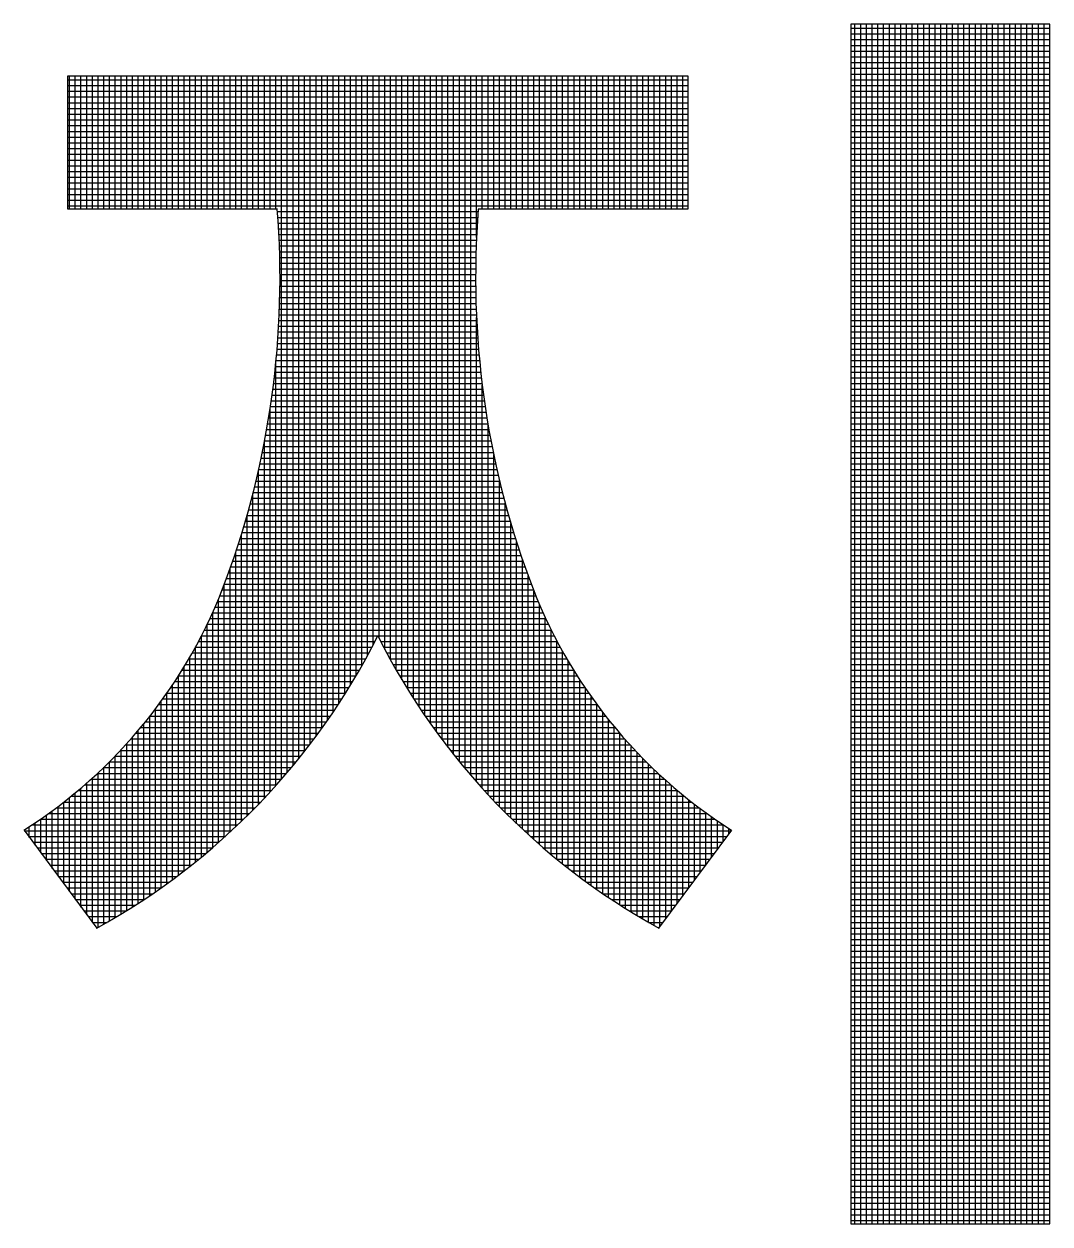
# Model space of a CAD drawing. Header units: inches. Extents: x 1131 to 1972, y 12 to 606.
# Drawn here: x 1842.57 to 1845.677, y 114.85 to 118.485 of the extents above; entities that cross this region are included whole.
import ezdxf

# ---------------------------------------------------------------- set-up
doc = ezdxf.new("R2010")
doc.units = ezdxf.units.IN
doc.header["$MEASUREMENT"] = 0
doc.layers.add('BG ÇÑ±¹Áö¿ª³\xad¹æ±â¼úÁÖ½ÄÈ¸»ç CI', color=7, linetype='Continuous')

msp = doc.modelspace()

# ---------------------------------------------------------------- linework, layer by layer
at = {"layer": 'BG ÇÑ±¹Áö¿ª³\xad¹æ±â¼úÁÖ½ÄÈ¸»ç CI', "color": 7, "linetype": 'Continuous', "lineweight": 25}
for p, q in [((1845.6774, 118.4848), (1845.0743, 118.4848)), ((1845.0743, 118.4848), (1845.0743, 114.8496)), ((1845.0866, 114.8496), (1845.0866, 118.4848)), ((1845.104, 114.8496), (1845.104, 118.4848)), ((1845.1214, 114.8496), (1845.1214, 118.4848)), ((1845.1387, 114.8496), (1845.1387, 118.4848)), ((1845.1561, 114.8496), (1845.1561, 118.4848)), ((1845.1734, 114.8496), (1845.1734, 118.4848)), ((1845.1908, 114.8496), (1845.1908, 118.4848)), ((1845.2082, 114.8496), (1845.2082, 118.4848)), ((1845.2255, 114.8496), (1845.2255, 118.4848)), ((1845.2429, 114.8496), (1845.2429, 118.4848)), ((1845.2603, 114.8496), (1845.2603, 118.4848)), ((1845.2776, 114.8496), (1845.2776, 118.4848)), ((1845.295, 114.8496), (1845.295, 118.4848)), ((1845.3124, 114.8496), (1845.3124, 118.4848)), ((1845.3297, 114.8496), (1845.3297, 118.4848)), ((1845.3471, 114.8496), (1845.3471, 118.4848)), ((1845.3645, 114.8496), (1845.3645, 118.4848)), ((1845.3818, 114.8496), (1845.3818, 118.4848)), ((1845.3992, 114.8496), (1845.3992, 118.4848)), ((1845.4165, 114.8496), (1845.4165, 118.4848)), ((1845.4339, 114.8496), (1845.4339, 118.4848)), ((1845.4513, 114.8496), (1845.4513, 118.4848)), ((1845.4686, 114.8496), (1845.4686, 118.4848)), ((1845.486, 114.8496), (1845.486, 118.4848)), ((1845.5034, 114.8496), (1845.5034, 118.4848)), ((1845.5207, 114.8496), (1845.5207, 118.4848)), ((1845.5381, 114.8496), (1845.5381, 118.4848)), ((1845.5555, 114.8496), (1845.5555, 118.4848)), ((1845.5728, 114.8496), (1845.5728, 118.4848)), ((1845.5902, 114.8496), (1845.5902, 118.4848)), ((1845.6076, 114.8496), (1845.6076, 118.4848)), ((1845.6249, 114.8496), (1845.6249, 118.4848)), ((1845.6423, 114.8496), (1845.6423, 118.4848)), ((1845.6597, 114.8496), (1845.6597, 118.4848)), ((1845.677, 114.8496), (1845.677, 118.4848)), ((1845.6774, 114.8496), (1845.6774, 118.4848)), ((1845.0743, 118.4721), (1845.6774, 118.4721)), ((1845.0743, 118.4548), (1845.6774, 118.4548)), ((1845.0743, 118.4374), (1845.6774, 118.4374)), ((1845.0743, 118.42), (1845.6774, 118.42)), ((1845.0743, 118.4027), (1845.6774, 118.4027)), ((1845.0743, 118.3853), (1845.6774, 118.3853)), ((1845.0743, 118.3679), (1845.6774, 118.3679)), ((1845.0743, 118.3506), (1845.6774, 118.3506)), ((1845.0743, 118.3332), (1845.6774, 118.3332)), ((1844.5819, 118.3267), (1842.7014, 118.3267)), ((1842.7014, 118.3267), (1842.7014, 117.9244)), ((1842.7014, 118.3158), (1844.5819, 118.3158)), ((1842.7014, 118.2985), (1844.5819, 118.2985)), ((1842.7077, 117.9244), (1842.7077, 118.3267)), ((1842.7251, 117.9244), (1842.7251, 118.3267)), ((1842.7424, 117.9244), (1842.7424, 118.3267)), ((1842.7598, 117.9244), (1842.7598, 118.3267)), ((1842.7771, 117.9244), (1842.7771, 118.3267)), ((1842.7945, 117.9244), (1842.7945, 118.3267)), ((1842.8119, 117.9244), (1842.8119, 118.3267)), ((1842.8292, 117.9244), (1842.8292, 118.3267)), ((1842.8466, 117.9244), (1842.8466, 118.3267)), ((1842.864, 117.9244), (1842.864, 118.3267)), ((1842.8813, 117.9244), (1842.8813, 118.3267)), ((1842.8987, 117.9244), (1842.8987, 118.3267)), ((1842.9161, 117.9244), (1842.9161, 118.3267)), ((1842.9334, 117.9244), (1842.9334, 118.3267)), ((1842.9508, 117.9244), (1842.9508, 118.3267)), ((1842.9682, 117.9244), (1842.9682, 118.3267)), ((1842.9855, 117.9244), (1842.9855, 118.3267)), ((1843.0029, 117.9244), (1843.0029, 118.3267)), ((1843.0202, 117.9244), (1843.0202, 118.3267)), ((1843.0376, 117.9244), (1843.0376, 118.3267)), ((1843.055, 117.9244), (1843.055, 118.3267)), ((1843.0723, 117.9244), (1843.0723, 118.3267)), ((1843.0897, 117.9244), (1843.0897, 118.3267)), ((1843.1071, 117.9244), (1843.1071, 118.3267)), ((1843.1244, 117.9244), (1843.1244, 118.3267)), ((1843.1418, 117.9244), (1843.1418, 118.3267)), ((1843.1592, 117.9244), (1843.1592, 118.3267)), ((1843.1765, 117.9244), (1843.1765, 118.3267)), ((1843.1939, 117.9244), (1843.1939, 118.3267)), ((1843.2113, 117.9244), (1843.2113, 118.3267)), ((1843.2286, 117.9244), (1843.2286, 118.3267)), ((1843.246, 117.9244), (1843.246, 118.3267)), ((1843.2634, 117.9244), (1843.2634, 118.3267)), ((1843.2807, 117.9244), (1843.2807, 118.3267)), ((1843.2981, 117.9244), (1843.2981, 118.3267)), ((1843.3154, 117.9244), (1843.3154, 118.3267)), ((1843.3328, 117.9244), (1843.3328, 118.3267)), ((1843.3502, 116.1973), (1843.3502, 118.3267)), ((1843.3675, 116.2174), (1843.3675, 118.3267)), ((1843.3849, 116.2381), (1843.3849, 118.3267)), ((1843.4023, 116.2593), (1843.4023, 118.3267)), ((1843.4196, 116.2812), (1843.4196, 118.3267)), ((1843.437, 116.3036), (1843.437, 118.3267)), ((1843.4544, 116.3267), (1843.4544, 118.3267)), ((1843.4717, 116.3505), (1843.4717, 118.3267)), ((1843.4891, 116.375), (1843.4891, 118.3267)), ((1843.5065, 116.4003), (1843.5065, 118.3267)), ((1843.5238, 116.4265), (1843.5238, 118.3267)), ((1843.5412, 116.4535), (1843.5412, 118.3267)), ((1843.5585, 116.4814), (1843.5585, 118.3267)), ((1843.5759, 116.5104), (1843.5759, 118.3267)), ((1843.5933, 116.5406), (1843.5933, 118.3267)), ((1843.6106, 116.5719), (1843.6106, 118.3267)), ((1843.628, 116.6046), (1843.628, 118.3267)), ((1843.6454, 116.6238), (1843.6454, 118.3267)), ((1843.6627, 116.5903), (1843.6627, 118.3267)), ((1843.6801, 116.5583), (1843.6801, 118.3267)), ((1843.6975, 116.5275), (1843.6975, 118.3267)), ((1843.7148, 116.4978), (1843.7148, 118.3267)), ((1843.7322, 116.4693), (1843.7322, 118.3267)), ((1843.7496, 116.4417), (1843.7496, 118.3267)), ((1843.7669, 116.4151), (1843.7669, 118.3267)), ((1843.7843, 116.3893), (1843.7843, 118.3267)), ((1843.8016, 116.3644), (1843.8016, 118.3267)), ((1843.819, 116.3402), (1843.819, 118.3267)), ((1843.8364, 116.3167), (1843.8364, 118.3267)), ((1843.8537, 116.2939), (1843.8537, 118.3267)), ((1843.8711, 116.2717), (1843.8711, 118.3267)), ((1843.8885, 116.2501), (1843.8885, 118.3267)), ((1843.9058, 116.2291), (1843.9058, 118.3267)), ((1843.9232, 116.2087), (1843.9232, 118.3267)), ((1843.9406, 117.8377), (1843.9406, 118.3267)), ((1843.9579, 117.9244), (1843.9579, 118.3267)), ((1843.9753, 117.9244), (1843.9753, 118.3267)), ((1843.9927, 117.9244), (1843.9927, 118.3267)), ((1844.01, 117.9244), (1844.01, 118.3267)), ((1844.0274, 117.9244), (1844.0274, 118.3267)), ((1844.0448, 117.9244), (1844.0448, 118.3267)), ((1844.0621, 117.9244), (1844.0621, 118.3267)), ((1844.0795, 117.9244), (1844.0795, 118.3267)), ((1844.0968, 117.9244), (1844.0968, 118.3267)), ((1844.1142, 117.9244), (1844.1142, 118.3267)), ((1844.1316, 117.9244), (1844.1316, 118.3267)), ((1844.1489, 117.9244), (1844.1489, 118.3267)), ((1844.1663, 117.9244), (1844.1663, 118.3267)), ((1844.1837, 117.9244), (1844.1837, 118.3267)), ((1844.201, 117.9244), (1844.201, 118.3267)), ((1844.2184, 117.9244), (1844.2184, 118.3267)), ((1844.2358, 117.9244), (1844.2358, 118.3267)), ((1844.2531, 117.9244), (1844.2531, 118.3267)), ((1844.2705, 117.9244), (1844.2705, 118.3267)), ((1844.2879, 117.9244), (1844.2879, 118.3267)), ((1844.3052, 117.9244), (1844.3052, 118.3267)), ((1844.3226, 117.9244), (1844.3226, 118.3267)), ((1844.3399, 117.9244), (1844.3399, 118.3267)), ((1844.3573, 117.9244), (1844.3573, 118.3267)), ((1844.3747, 117.9244), (1844.3747, 118.3267)), ((1844.392, 117.9244), (1844.392, 118.3267)), ((1844.4094, 117.9244), (1844.4094, 118.3267)), ((1844.4268, 117.9244), (1844.4268, 118.3267)), ((1844.4441, 117.9244), (1844.4441, 118.3267)), ((1844.4615, 117.9244), (1844.4615, 118.3267)), ((1844.4789, 117.9244), (1844.4789, 118.3267)), ((1844.4962, 117.9244), (1844.4962, 118.3267)), ((1844.5136, 117.9244), (1844.5136, 118.3267)), ((1844.531, 117.9244), (1844.531, 118.3267)), ((1844.5483, 117.9244), (1844.5483, 118.3267)), ((1844.5657, 117.9244), (1844.5657, 118.3267)), ((1844.5819, 117.9244), (1844.5819, 118.3267)), ((1845.0743, 118.3158), (1845.6774, 118.3158)), ((1845.0743, 118.2985), (1845.6774, 118.2985)), ((1842.7014, 118.2811), (1844.5819, 118.2811)), ((1842.7014, 118.2638), (1844.5819, 118.2638)), ((1845.0743, 118.2811), (1845.6774, 118.2811)), ((1845.0743, 118.2638), (1845.6774, 118.2638)), ((1842.7014, 118.2464), (1844.5819, 118.2464)), ((1842.7014, 118.229), (1844.5819, 118.229)), ((1845.0743, 118.2464), (1845.6774, 118.2464)), ((1845.0743, 118.229), (1845.6774, 118.229)), ((1842.7014, 118.2117), (1844.5819, 118.2117)), ((1842.7014, 118.1943), (1844.5819, 118.1943)), ((1845.0743, 118.2117), (1845.6774, 118.2117)), ((1845.0743, 118.1943), (1845.6774, 118.1943)), ((1842.7014, 118.1769), (1844.5819, 118.1769)), ((1842.7014, 118.1596), (1844.5819, 118.1596)), ((1845.0743, 118.1769), (1845.6774, 118.1769)), ((1845.0743, 118.1596), (1845.6774, 118.1596)), ((1842.7014, 118.1422), (1844.5819, 118.1422)), ((1842.7014, 118.1248), (1844.5819, 118.1248)), ((1845.0743, 118.1422), (1845.6774, 118.1422)), ((1845.0743, 118.1248), (1845.6774, 118.1248)), ((1842.7014, 118.1075), (1844.5819, 118.1075)), ((1842.7014, 118.0901), (1844.5819, 118.0901)), ((1842.7014, 118.0727), (1844.5819, 118.0727)), ((1845.0743, 118.1075), (1845.6774, 118.1075)), ((1845.0743, 118.0901), (1845.6774, 118.0901)), ((1845.0743, 118.0727), (1845.6774, 118.0727)), ((1842.7014, 118.0554), (1844.5819, 118.0554)), ((1842.7014, 118.038), (1844.5819, 118.038)), ((1845.0743, 118.0554), (1845.6774, 118.0554)), ((1845.0743, 118.038), (1845.6774, 118.038)), ((1842.7014, 118.0206), (1844.5819, 118.0206)), ((1842.7014, 118.0033), (1844.5819, 118.0033)), ((1845.0743, 118.0206), (1845.6774, 118.0206)), ((1845.0743, 118.0033), (1845.6774, 118.0033)), ((1842.7014, 117.9859), (1844.5819, 117.9859)), ((1842.7014, 117.9686), (1844.5819, 117.9686)), ((1845.0743, 117.9859), (1845.6774, 117.9859)), ((1845.0743, 117.9686), (1845.6774, 117.9686)), ((1842.7014, 117.9512), (1844.5819, 117.9512)), ((1842.7014, 117.9338), (1844.5819, 117.9338)), ((1845.0743, 117.9512), (1845.6774, 117.9512)), ((1845.0743, 117.9338), (1845.6774, 117.9338)), ((1842.7014, 117.9244), (1843.3373, 117.9244)), ((1843.3379, 117.9165), (1843.9453, 117.9165)), ((1843.3392, 117.8991), (1843.9441, 117.8991)), ((1843.946, 117.9244), (1844.5819, 117.9244)), ((1845.0743, 117.9165), (1845.6774, 117.9165)), ((1845.0743, 117.8991), (1845.6774, 117.8991)), ((1843.3403, 117.8817), (1843.9429, 117.8817)), ((1843.3413, 117.8644), (1843.9419, 117.8644)), ((1845.0743, 117.8817), (1845.6774, 117.8817)), ((1845.0743, 117.8644), (1845.6774, 117.8644)), ((1843.3423, 117.847), (1843.941, 117.847)), ((1843.3431, 117.8296), (1843.9402, 117.8296)), ((1845.0743, 117.847), (1845.6774, 117.847)), ((1845.0743, 117.8296), (1845.6774, 117.8296)), ((1843.3437, 117.8123), (1843.9395, 117.8123)), ((1843.3443, 117.7949), (1843.939, 117.7949)), ((1845.0743, 117.8123), (1845.6774, 117.8123)), ((1845.0743, 117.7949), (1845.6774, 117.7949)), ((1843.3448, 117.7775), (1843.9385, 117.7775)), ((1843.3451, 117.7602), (1843.9382, 117.7602)), ((1845.0743, 117.7775), (1845.6774, 117.7775)), ((1845.0743, 117.7602), (1845.6774, 117.7602)), ((1843.3453, 117.7428), (1843.9379, 117.7428)), ((1843.3455, 117.7255), (1843.9378, 117.7255)), ((1845.0743, 117.7428), (1845.6774, 117.7428)), ((1845.0743, 117.7255), (1845.6774, 117.7255)), ((1843.3451, 117.6734), (1843.9381, 117.6734)), ((1843.3453, 117.6907), (1843.9379, 117.6907)), ((1843.3455, 117.7081), (1843.9378, 117.7081)), ((1845.0743, 117.7081), (1845.6774, 117.7081)), ((1845.0743, 117.6907), (1845.6774, 117.6907)), ((1845.0743, 117.6734), (1845.6774, 117.6734)), ((1843.3443, 117.6386), (1843.9389, 117.6386)), ((1843.3448, 117.656), (1843.9385, 117.656)), ((1845.0743, 117.656), (1845.6774, 117.656)), ((1845.0743, 117.6386), (1845.6774, 117.6386)), ((1843.3431, 117.6039), (1843.9402, 117.6039)), ((1843.3438, 117.6213), (1843.9395, 117.6213)), ((1845.0743, 117.6213), (1845.6774, 117.6213)), ((1845.0743, 117.6039), (1845.6774, 117.6039)), ((1843.3414, 117.5692), (1843.9419, 117.5692)), ((1843.3423, 117.5865), (1843.941, 117.5865)), ((1843.9406, 116.1887), (1843.9406, 117.5953)), ((1845.0743, 117.5865), (1845.6774, 117.5865)), ((1845.0743, 117.5692), (1845.6774, 117.5692)), ((1843.3392, 117.5344), (1843.9441, 117.5344)), ((1843.3403, 117.5518), (1843.9429, 117.5518)), ((1845.0743, 117.5518), (1845.6774, 117.5518)), ((1845.0743, 117.5344), (1845.6774, 117.5344)), ((1843.3366, 117.4997), (1843.9467, 117.4997)), ((1843.338, 117.5171), (1843.9453, 117.5171)), ((1845.0743, 117.5171), (1845.6774, 117.5171)), ((1845.0743, 117.4997), (1845.6774, 117.4997)), ((1843.3328, 116.1776), (1843.3328, 117.4579)), ((1843.3335, 117.465), (1843.9498, 117.465)), ((1843.3351, 117.4823), (1843.9482, 117.4823)), ((1845.0743, 117.4823), (1845.6774, 117.4823)), ((1845.0743, 117.465), (1845.6774, 117.465)), ((1843.33, 117.4303), (1843.9533, 117.4303)), ((1843.3318, 117.4476), (1843.9515, 117.4476)), ((1845.0743, 117.4476), (1845.6774, 117.4476)), ((1845.0743, 117.4303), (1845.6774, 117.4303)), ((1843.3259, 117.3955), (1843.9573, 117.3955)), ((1843.328, 117.4129), (1843.9553, 117.4129)), ((1843.9579, 116.1693), (1843.9579, 117.3906)), ((1845.0743, 117.4129), (1845.6774, 117.4129)), ((1845.0743, 117.3955), (1845.6774, 117.3955)), ((1843.3215, 117.3608), (1843.9618, 117.3608)), ((1843.3238, 117.3782), (1843.9595, 117.3782)), ((1845.0743, 117.3782), (1845.6774, 117.3782)), ((1845.0743, 117.3608), (1845.6774, 117.3608)), ((1843.3154, 116.1585), (1843.3154, 117.3189)), ((1843.3165, 117.3261), (1843.9667, 117.3261)), ((1843.3191, 117.3434), (1843.9642, 117.3434)), ((1845.0743, 117.3434), (1845.6774, 117.3434)), ((1845.0743, 117.3261), (1845.6774, 117.3261)), ((1843.3082, 117.274), (1843.975, 117.274)), ((1843.3111, 117.2913), (1843.9722, 117.2913)), ((1843.3139, 117.3087), (1843.9694, 117.3087)), ((1845.0743, 117.3087), (1845.6774, 117.3087)), ((1845.0743, 117.2913), (1845.6774, 117.2913)), ((1845.0743, 117.274), (1845.6774, 117.274)), ((1843.3021, 117.2392), (1843.9812, 117.2392)), ((1843.3052, 117.2566), (1843.978, 117.2566)), ((1843.9753, 116.1504), (1843.9753, 117.2724)), ((1845.0743, 117.2566), (1845.6774, 117.2566)), ((1845.0743, 117.2392), (1845.6774, 117.2392)), ((1843.2955, 117.2045), (1843.9878, 117.2045)), ((1843.2981, 116.1398), (1843.2981, 117.2178)), ((1843.2989, 117.2219), (1843.9844, 117.2219)), ((1845.0743, 117.2219), (1845.6774, 117.2219)), ((1845.0743, 117.2045), (1845.6774, 117.2045)), ((1843.2884, 117.1698), (1843.9949, 117.1698)), ((1843.292, 117.1872), (1843.9912, 117.1872)), ((1843.9927, 116.1319), (1843.9927, 117.1803)), ((1845.0743, 117.1872), (1845.6774, 117.1872)), ((1845.0743, 117.1698), (1845.6774, 117.1698)), ((1843.2807, 116.1216), (1843.2807, 117.1345)), ((1843.2808, 117.1351), (1844.0024, 117.1351)), ((1843.2847, 117.1524), (1843.9986, 117.1524)), ((1845.0743, 117.1524), (1845.6774, 117.1524)), ((1845.0743, 117.1351), (1845.6774, 117.1351)), ((1843.2728, 117.1003), (1844.0105, 117.1003)), ((1843.2769, 117.1177), (1844.0064, 117.1177)), ((1844.01, 116.1138), (1844.01, 117.1023)), ((1845.0743, 117.1177), (1845.6774, 117.1177)), ((1845.0743, 117.1003), (1845.6774, 117.1003)), ((1843.2634, 116.1038), (1843.2634, 117.0622)), ((1843.2642, 117.0656), (1844.019, 117.0656)), ((1843.2686, 117.083), (1844.0147, 117.083)), ((1845.0743, 117.083), (1845.6774, 117.083)), ((1845.0743, 117.0656), (1845.6774, 117.0656)), ((1843.2552, 117.0309), (1844.0281, 117.0309)), ((1843.2598, 117.0482), (1844.0235, 117.0482)), ((1844.0274, 116.0962), (1844.0274, 117.0335)), ((1845.0743, 117.0482), (1845.6774, 117.0482)), ((1845.0743, 117.0309), (1845.6774, 117.0309)), ((1843.2456, 116.9961), (1844.0377, 116.9961)), ((1843.246, 116.0864), (1843.246, 116.9975)), ((1843.2504, 117.0135), (1844.0328, 117.0135)), ((1845.0743, 117.0135), (1845.6774, 117.0135)), ((1845.0743, 116.9961), (1845.6774, 116.9961)), ((1843.2355, 116.9614), (1844.0477, 116.9614)), ((1843.2406, 116.9788), (1844.0426, 116.9788)), ((1844.0448, 116.079), (1844.0448, 116.9715)), ((1845.0743, 116.9788), (1845.6774, 116.9788)), ((1845.0743, 116.9614), (1845.6774, 116.9614)), ((1843.2194, 116.9093), (1844.0638, 116.9093)), ((1843.2249, 116.9267), (1844.0583, 116.9267)), ((1843.2286, 116.0694), (1843.2286, 116.9386)), ((1843.2303, 116.944), (1844.053, 116.944)), ((1844.0621, 116.0622), (1844.0621, 116.9147)), ((1845.0743, 116.944), (1845.6774, 116.944)), ((1845.0743, 116.9267), (1845.6774, 116.9267)), ((1845.0743, 116.9093), (1845.6774, 116.9093)), ((1843.2081, 116.8746), (1844.0752, 116.8746)), ((1843.2113, 116.0528), (1843.2113, 116.8842)), ((1843.2138, 116.892), (1844.0694, 116.892)), ((1845.0743, 116.892), (1845.6774, 116.892)), ((1845.0743, 116.8746), (1845.6774, 116.8746)), ((1843.1961, 116.8399), (1844.0871, 116.8399)), ((1843.2022, 116.8572), (1844.0811, 116.8572)), ((1844.0795, 116.0458), (1844.0795, 116.8619)), ((1845.0743, 116.8572), (1845.6774, 116.8572)), ((1845.0743, 116.8399), (1845.6774, 116.8399)), ((1843.1837, 116.8051), (1844.0996, 116.8051)), ((1843.19, 116.8225), (1844.0933, 116.8225)), ((1843.1939, 116.0366), (1843.1939, 116.8335)), ((1844.0968, 116.0298), (1844.0968, 116.8126)), ((1845.0743, 116.8225), (1845.6774, 116.8225)), ((1845.0743, 116.8051), (1845.6774, 116.8051)), ((1843.1705, 116.7704), (1844.1128, 116.7704)), ((1843.1765, 116.0208), (1843.1765, 116.786)), ((1843.1772, 116.7878), (1844.106, 116.7878)), ((1844.1142, 116.0141), (1844.1142, 116.7667)), ((1845.0743, 116.7878), (1845.6774, 116.7878)), ((1845.0743, 116.7704), (1845.6774, 116.7704)), ((1843.1563, 116.7357), (1844.1269, 116.7357)), ((1843.1592, 116.0053), (1843.1592, 116.7424)), ((1843.1635, 116.753), (1844.1197, 116.753)), ((1845.0743, 116.753), (1845.6774, 116.753)), ((1845.0743, 116.7357), (1845.6774, 116.7357)), ((1843.1412, 116.7009), (1844.1421, 116.7009)), ((1843.1418, 115.9902), (1843.1418, 116.7024)), ((1843.1489, 116.7183), (1844.1344, 116.7183)), ((1844.1316, 115.9988), (1844.1316, 116.7248)), ((1845.0743, 116.7183), (1845.6774, 116.7183)), ((1845.0743, 116.7009), (1845.6774, 116.7009)), ((1843.1244, 115.9754), (1843.1244, 116.6652)), ((1843.1249, 116.6662), (1844.1583, 116.6662)), ((1843.1332, 116.6836), (1844.1501, 116.6836)), ((1844.1489, 115.9838), (1844.1489, 116.686)), ((1845.0743, 116.6836), (1845.6774, 116.6836)), ((1845.0743, 116.6662), (1845.6774, 116.6662)), ((1843.1071, 115.9609), (1843.1071, 116.6304)), ((1843.1076, 116.6315), (1844.1756, 116.6315)), ((1843.1164, 116.6489), (1844.1668, 116.6489)), ((1844.1663, 115.9691), (1844.1663, 116.6499)), ((1845.0743, 116.6489), (1845.6774, 116.6489)), ((1845.0743, 116.6315), (1845.6774, 116.6315)), ((1843.0892, 116.5968), (1843.6239, 116.5968)), ((1843.0897, 115.9467), (1843.0897, 116.5977)), ((1843.0986, 116.6141), (1843.6329, 116.6141)), ((1843.6503, 116.6141), (1844.1847, 116.6141)), ((1843.6593, 116.5968), (1844.1941, 116.5968)), ((1844.1837, 115.9548), (1844.1837, 116.6161)), ((1844.201, 115.9407), (1844.201, 116.5842)), ((1845.0743, 116.6141), (1845.6774, 116.6141)), ((1845.0743, 116.5968), (1845.6774, 116.5968)), ((1843.0696, 116.562), (1843.6052, 116.562)), ((1843.0723, 115.9329), (1843.0723, 116.5668)), ((1843.0796, 116.5794), (1843.6147, 116.5794)), ((1843.6686, 116.5794), (1844.2037, 116.5794)), ((1843.678, 116.562), (1844.2137, 116.562)), ((1844.2184, 115.927), (1844.2184, 116.554)), ((1845.0743, 116.5794), (1845.6774, 116.5794)), ((1845.0743, 116.562), (1845.6774, 116.562)), ((1843.0376, 115.9061), (1843.0376, 116.5095)), ((1843.0379, 116.5099), (1843.5756, 116.5099)), ((1843.0488, 116.5273), (1843.5857, 116.5273)), ((1843.055, 115.9193), (1843.055, 116.5374)), ((1843.0593, 116.5447), (1843.5956, 116.5447)), ((1843.6877, 116.5447), (1844.2239, 116.5447)), ((1843.6976, 116.5273), (1844.2345, 116.5273)), ((1843.7077, 116.5099), (1844.2454, 116.5099)), ((1844.2358, 115.9136), (1844.2358, 116.5253)), ((1845.0743, 116.5447), (1845.6774, 116.5447)), ((1845.0743, 116.5273), (1845.6774, 116.5273)), ((1845.0743, 116.5099), (1845.6774, 116.5099)), ((1843.0151, 116.4752), (1843.5547, 116.4752)), ((1843.0202, 115.8931), (1843.0202, 116.4829)), ((1843.0267, 116.4926), (1843.5653, 116.4926)), ((1843.718, 116.4926), (1844.2566, 116.4926)), ((1843.7285, 116.4752), (1844.2682, 116.4752)), ((1844.2531, 115.9005), (1844.2531, 116.4979)), ((1845.0743, 116.4926), (1845.6774, 116.4926)), ((1845.0743, 116.4752), (1845.6774, 116.4752)), ((1842.9909, 116.4405), (1843.5329, 116.4405)), ((1843.0029, 115.8804), (1843.0029, 116.4574)), ((1843.0032, 116.4578), (1843.5439, 116.4578)), ((1843.7393, 116.4578), (1844.2801, 116.4578)), ((1843.7504, 116.4405), (1844.2923, 116.4405)), ((1844.2705, 115.8876), (1844.2705, 116.4718)), ((1844.2879, 115.875), (1844.2879, 116.4468)), ((1845.0743, 116.4578), (1845.6774, 116.4578)), ((1845.0743, 116.4405), (1845.6774, 116.4405)), ((1842.9653, 116.4058), (1843.5101, 116.4058)), ((1842.9682, 115.8558), (1842.9682, 116.4095)), ((1842.9783, 116.4231), (1843.5216, 116.4231)), ((1842.9855, 115.868), (1842.9855, 116.433)), ((1843.7616, 116.4231), (1844.305, 116.4231)), ((1843.7732, 116.4058), (1844.318, 116.4058)), ((1844.3052, 115.8627), (1844.3052, 116.4228)), ((1845.0743, 116.4231), (1845.6774, 116.4231)), ((1845.0743, 116.4058), (1845.6774, 116.4058)), ((1842.9334, 115.8323), (1842.9334, 116.3653)), ((1842.9381, 116.371), (1843.4863, 116.371)), ((1842.9508, 115.8439), (1842.9508, 116.387)), ((1842.9519, 116.3884), (1843.4983, 116.3884)), ((1843.7849, 116.3884), (1844.3314, 116.3884)), ((1843.797, 116.371), (1844.3452, 116.371)), ((1844.3226, 115.8507), (1844.3226, 116.3997)), ((1844.3399, 115.8389), (1844.3399, 116.3776)), ((1845.0743, 116.3884), (1845.6774, 116.3884)), ((1845.0743, 116.371), (1845.6774, 116.371)), ((1842.9092, 116.3363), (1843.4614, 116.3363)), ((1842.9161, 115.8209), (1842.9161, 116.3444)), ((1842.9238, 116.3537), (1843.474, 116.3537)), ((1843.8093, 116.3537), (1844.3594, 116.3537)), ((1843.8219, 116.3363), (1844.3741, 116.3363)), ((1844.3573, 115.8274), (1844.3573, 116.3562)), ((1844.3747, 115.8161), (1844.3747, 116.3356)), ((1845.0743, 116.3537), (1845.6774, 116.3537)), ((1845.0743, 116.3363), (1845.6774, 116.3363)), ((1842.8785, 116.3016), (1843.4354, 116.3016)), ((1842.8813, 115.7989), (1842.8813, 116.3047)), ((1842.894, 116.3189), (1843.4486, 116.3189)), ((1842.8987, 115.8098), (1842.8987, 116.3242)), ((1843.8347, 116.3189), (1844.3892, 116.3189)), ((1843.8478, 116.3016), (1844.4048, 116.3016)), ((1844.392, 115.8051), (1844.392, 116.3157)), ((1844.4094, 115.7943), (1844.4094, 116.2965)), ((1845.0743, 116.3189), (1845.6774, 116.3189)), ((1845.0743, 116.3016), (1845.6774, 116.3016)), ((1842.8458, 116.2668), (1843.4083, 116.2668)), ((1842.8466, 115.7778), (1842.8466, 116.2677)), ((1842.8624, 116.2842), (1843.422, 116.2842)), ((1842.864, 115.7882), (1842.864, 116.2859)), ((1843.8613, 116.2842), (1844.4209, 116.2842)), ((1843.875, 116.2668), (1844.4375, 116.2668)), ((1844.4268, 115.7837), (1844.4268, 116.278)), ((1844.4441, 115.7734), (1844.4441, 116.26)), ((1845.0743, 116.2842), (1845.6774, 116.2842)), ((1845.0743, 116.2668), (1845.6774, 116.2668)), ((1842.811, 116.2321), (1843.3799, 116.2321)), ((1842.8119, 115.7576), (1842.8119, 116.233)), ((1842.8287, 116.2495), (1843.3943, 116.2495)), ((1842.8292, 115.7676), (1842.8292, 116.2501)), ((1843.889, 116.2495), (1844.4546, 116.2495)), ((1843.9033, 116.2321), (1844.4723, 116.2321)), ((1844.4615, 115.7633), (1844.4615, 116.2426)), ((1844.4789, 115.7534), (1844.4789, 116.2258)), ((1845.0743, 116.2495), (1845.6774, 116.2495)), ((1845.0743, 116.2321), (1845.6774, 116.2321)), ((1842.7598, 115.7864), (1842.7598, 116.1849)), ((1842.7738, 116.1974), (1843.3503, 116.1974)), ((1842.7771, 115.763), (1842.7771, 116.2004)), ((1842.7927, 116.2147), (1843.3653, 116.2147)), ((1842.7945, 115.7479), (1842.7945, 116.2164)), ((1843.918, 116.2147), (1844.4906, 116.2147)), ((1843.933, 116.1974), (1844.5095, 116.1974)), ((1844.4962, 115.7496), (1844.4962, 116.2095)), ((1844.5136, 115.7731), (1844.5136, 116.1937)), ((1845.0743, 116.2147), (1845.6774, 116.2147)), ((1845.0743, 116.1974), (1845.6774, 116.1974)), ((1842.7251, 115.8332), (1842.7251, 116.1552)), ((1842.734, 116.1626), (1843.3193, 116.1626)), ((1842.7424, 115.8098), (1842.7424, 116.1698)), ((1842.7542, 116.18), (1843.335, 116.18)), ((1843.9483, 116.18), (1844.529, 116.18)), ((1843.964, 116.1626), (1844.5493, 116.1626)), ((1844.531, 115.7965), (1844.531, 116.1783)), ((1844.5483, 115.8199), (1844.5483, 116.1635)), ((1844.5657, 115.8433), (1844.5657, 116.149)), ((1845.0743, 116.18), (1845.6774, 116.18)), ((1845.0743, 116.1626), (1845.6774, 116.1626)), ((1842.6686, 116.1106), (1843.27, 116.1106)), ((1842.673, 115.9035), (1842.673, 116.1139)), ((1842.6903, 115.88), (1842.6903, 116.1272)), ((1842.6912, 116.1279), (1843.2868, 116.1279)), ((1842.7077, 115.8566), (1842.7077, 116.141)), ((1842.713, 116.1453), (1843.3032, 116.1453)), ((1843.98, 116.1453), (1844.5703, 116.1453)), ((1843.9964, 116.1279), (1844.5921, 116.1279)), ((1844.0132, 116.1106), (1844.6147, 116.1106)), ((1844.5831, 115.8667), (1844.5831, 116.135)), ((1844.6004, 115.8901), (1844.6004, 116.1214)), ((1845.0743, 116.1453), (1845.6774, 116.1453)), ((1845.0743, 116.1279), (1845.6774, 116.1279)), ((1845.0743, 116.1106), (1845.6774, 116.1106)), ((1842.6205, 116.0758), (1843.2352, 116.0758)), ((1842.6209, 115.9737), (1842.6209, 116.0761)), ((1842.6382, 115.9503), (1842.6382, 116.0883)), ((1842.645, 116.0932), (1843.2528, 116.0932)), ((1842.6556, 115.9269), (1842.6556, 116.1009)), ((1844.0304, 116.0932), (1844.6382, 116.0932)), ((1844.048, 116.0758), (1844.6627, 116.0758)), ((1844.6178, 115.9135), (1844.6178, 116.1082)), ((1844.6351, 115.9369), (1844.6351, 116.0954)), ((1844.6525, 115.9604), (1844.6525, 116.083)), ((1845.0743, 116.0932), (1845.6774, 116.0932)), ((1845.0743, 116.0758), (1845.6774, 116.0758)), ((1842.57, 116.0423), (1842.7902, 115.7454)), ((1842.5709, 116.0411), (1843.1987, 116.0411)), ((1842.5861, 116.0205), (1842.5861, 116.0527)), ((1842.5949, 116.0585), (1843.2172, 116.0585)), ((1842.6035, 115.9971), (1842.6035, 116.0642)), ((1844.0661, 116.0585), (1844.6883, 116.0585)), ((1844.0846, 116.0411), (1844.7124, 116.0411)), ((1844.4931, 115.7454), (1844.7133, 116.0423)), ((1844.6699, 115.9838), (1844.6699, 116.0709)), ((1844.6872, 116.0072), (1844.6872, 116.0592)), ((1844.7046, 116.0306), (1844.7046, 116.0478)), ((1845.0743, 116.0585), (1845.6774, 116.0585)), ((1845.0743, 116.0411), (1845.6774, 116.0411)), ((1842.5838, 116.0237), (1843.1798, 116.0237)), ((1842.5966, 116.0064), (1843.1604, 116.0064)), ((1844.1035, 116.0237), (1844.6995, 116.0237)), ((1844.1229, 116.0064), (1844.6866, 116.0064)), ((1845.0743, 116.0237), (1845.6774, 116.0237)), ((1845.0743, 116.0064), (1845.6774, 116.0064)), ((1842.6095, 115.989), (1843.1404, 115.989)), ((1842.6224, 115.9716), (1843.12, 115.9716)), ((1844.1428, 115.989), (1844.6738, 115.989)), ((1844.1633, 115.9716), (1844.6609, 115.9716)), ((1845.0743, 115.989), (1845.6774, 115.989)), ((1845.0743, 115.9716), (1845.6774, 115.9716)), ((1842.6353, 115.9543), (1843.099, 115.9543)), ((1842.6481, 115.9369), (1843.0774, 115.9369)), ((1844.1843, 115.9543), (1844.648, 115.9543)), ((1844.2058, 115.9369), (1844.6351, 115.9369)), ((1845.0743, 115.9543), (1845.6774, 115.9543)), ((1845.0743, 115.9369), (1845.6774, 115.9369)), ((1842.661, 115.9195), (1843.0553, 115.9195)), ((1842.6739, 115.9022), (1843.0324, 115.9022)), ((1844.228, 115.9195), (1844.6222, 115.9195)), ((1844.2508, 115.9022), (1844.6094, 115.9022)), ((1845.0743, 115.9195), (1845.6774, 115.9195)), ((1845.0743, 115.9022), (1845.6774, 115.9022)), ((1842.6868, 115.8848), (1843.009, 115.8848)), ((1842.6997, 115.8675), (1842.9848, 115.8675)), ((1844.2743, 115.8848), (1844.5965, 115.8848)), ((1844.2985, 115.8675), (1844.5836, 115.8675)), ((1845.0743, 115.8848), (1845.6774, 115.8848)), ((1845.0743, 115.8675), (1845.6774, 115.8675)), ((1842.7125, 115.8501), (1842.9598, 115.8501)), ((1842.7254, 115.8327), (1842.9341, 115.8327)), ((1844.3234, 115.8501), (1844.5707, 115.8501)), ((1844.3492, 115.8327), (1844.5578, 115.8327)), ((1845.0743, 115.8501), (1845.6774, 115.8501)), ((1845.0743, 115.8327), (1845.6774, 115.8327)), ((1842.7383, 115.8154), (1842.9074, 115.8154)), ((1842.7512, 115.798), (1842.8799, 115.798)), ((1844.3758, 115.8154), (1844.545, 115.8154)), ((1844.4034, 115.798), (1844.5321, 115.798)), ((1845.0743, 115.8154), (1845.6774, 115.8154)), ((1845.0743, 115.798), (1845.6774, 115.798)), ((1842.7641, 115.7806), (1842.8514, 115.7806)), ((1842.7769, 115.7633), (1842.8218, 115.7633)), ((1844.4319, 115.7806), (1844.5192, 115.7806)), ((1844.4615, 115.7633), (1844.5063, 115.7633)), ((1845.0743, 115.7806), (1845.6774, 115.7806)), ((1845.0743, 115.7633), (1845.6774, 115.7633)), ((1842.7898, 115.7459), (1842.791, 115.7459)), ((1844.4923, 115.7459), (1844.4935, 115.7459)), ((1845.0743, 115.7459), (1845.6774, 115.7459)), ((1845.0743, 115.7285), (1845.6774, 115.7285)), ((1845.0743, 115.7112), (1845.6774, 115.7112)), ((1845.0743, 115.6938), (1845.6774, 115.6938)), ((1845.0743, 115.6764), (1845.6774, 115.6764)), ((1845.0743, 115.6591), (1845.6774, 115.6591)), ((1845.0743, 115.6417), (1845.6774, 115.6417)), ((1845.0743, 115.6243), (1845.6774, 115.6243)), ((1845.0743, 115.607), (1845.6774, 115.607)), ((1845.0743, 115.5896), (1845.6774, 115.5896)), ((1845.0743, 115.5723), (1845.6774, 115.5723)), ((1845.0743, 115.5549), (1845.6774, 115.5549)), ((1845.0743, 115.5375), (1845.6774, 115.5375)), ((1845.0743, 115.5202), (1845.6774, 115.5202)), ((1845.0743, 115.5028), (1845.6774, 115.5028)), ((1845.0743, 115.4854), (1845.6774, 115.4854)), ((1845.0743, 115.4681), (1845.6774, 115.4681)), ((1845.0743, 115.4507), (1845.6774, 115.4507)), ((1845.0743, 115.4333), (1845.6774, 115.4333)), ((1845.0743, 115.416), (1845.6774, 115.416)), ((1845.0743, 115.3986), (1845.6774, 115.3986)), ((1845.0743, 115.3812), (1845.6774, 115.3812)), ((1845.0743, 115.3639), (1845.6774, 115.3639)), ((1845.0743, 115.3465), (1845.6774, 115.3465)), ((1845.0743, 115.3292), (1845.6774, 115.3292)), ((1845.0743, 115.3118), (1845.6774, 115.3118)), ((1845.0743, 115.2944), (1845.6774, 115.2944)), ((1845.0743, 115.2771), (1845.6774, 115.2771)), ((1845.0743, 115.2597), (1845.6774, 115.2597)), ((1845.0743, 115.2423), (1845.6774, 115.2423)), ((1845.0743, 115.225), (1845.6774, 115.225)), ((1845.0743, 115.2076), (1845.6774, 115.2076)), ((1845.0743, 115.1902), (1845.6774, 115.1902)), ((1845.0743, 115.1729), (1845.6774, 115.1729)), ((1845.0743, 115.1555), (1845.6774, 115.1555)), ((1845.0743, 115.1381), (1845.6774, 115.1381)), ((1845.0743, 115.1208), (1845.6774, 115.1208)), ((1845.0743, 115.1034), (1845.6774, 115.1034)), ((1845.0743, 115.086), (1845.6774, 115.086)), ((1845.0743, 115.0687), (1845.6774, 115.0687)), ((1845.0743, 115.0513), (1845.6774, 115.0513)), ((1845.0743, 115.034), (1845.6774, 115.034)), ((1845.0743, 115.0166), (1845.6774, 115.0166)), ((1845.0743, 114.9992), (1845.6774, 114.9992)), ((1845.0743, 114.9819), (1845.6774, 114.9819)), ((1845.0743, 114.9645), (1845.6774, 114.9645)), ((1845.0743, 114.9471), (1845.6774, 114.9471)), ((1845.0743, 114.9298), (1845.6774, 114.9298)), ((1845.0743, 114.9124), (1845.6774, 114.9124)), ((1845.0743, 114.895), (1845.6774, 114.895)), ((1845.0743, 114.8777), (1845.6774, 114.8777)), ((1845.0743, 114.8603), (1845.6774, 114.8603)), ((1845.0743, 114.8496), (1845.6774, 114.8496))]:
    msp.add_line(p, q, dxfattribs=at)
for centre, radius, start, end in [((1840.6973, 117.7165), 2.6481, 339.8112, 4.5019), ((1846.5859, 117.7165), 2.6481, 175.4981, 200.1888), ((1841.7516, 117.3289), 1.5248, 302.4595, 339.8112), ((1845.5316, 117.3289), 1.5248, 200.1888, 237.5405), ((1841.7869, 117.562), 2.0752, 298.9118, 333.3522), ((1845.4964, 117.562), 2.0752, 206.6478, 241.0882)]:
    msp.add_arc(centre, radius, start, end, dxfattribs=at)

doc.saveas('drawing.dxf')
